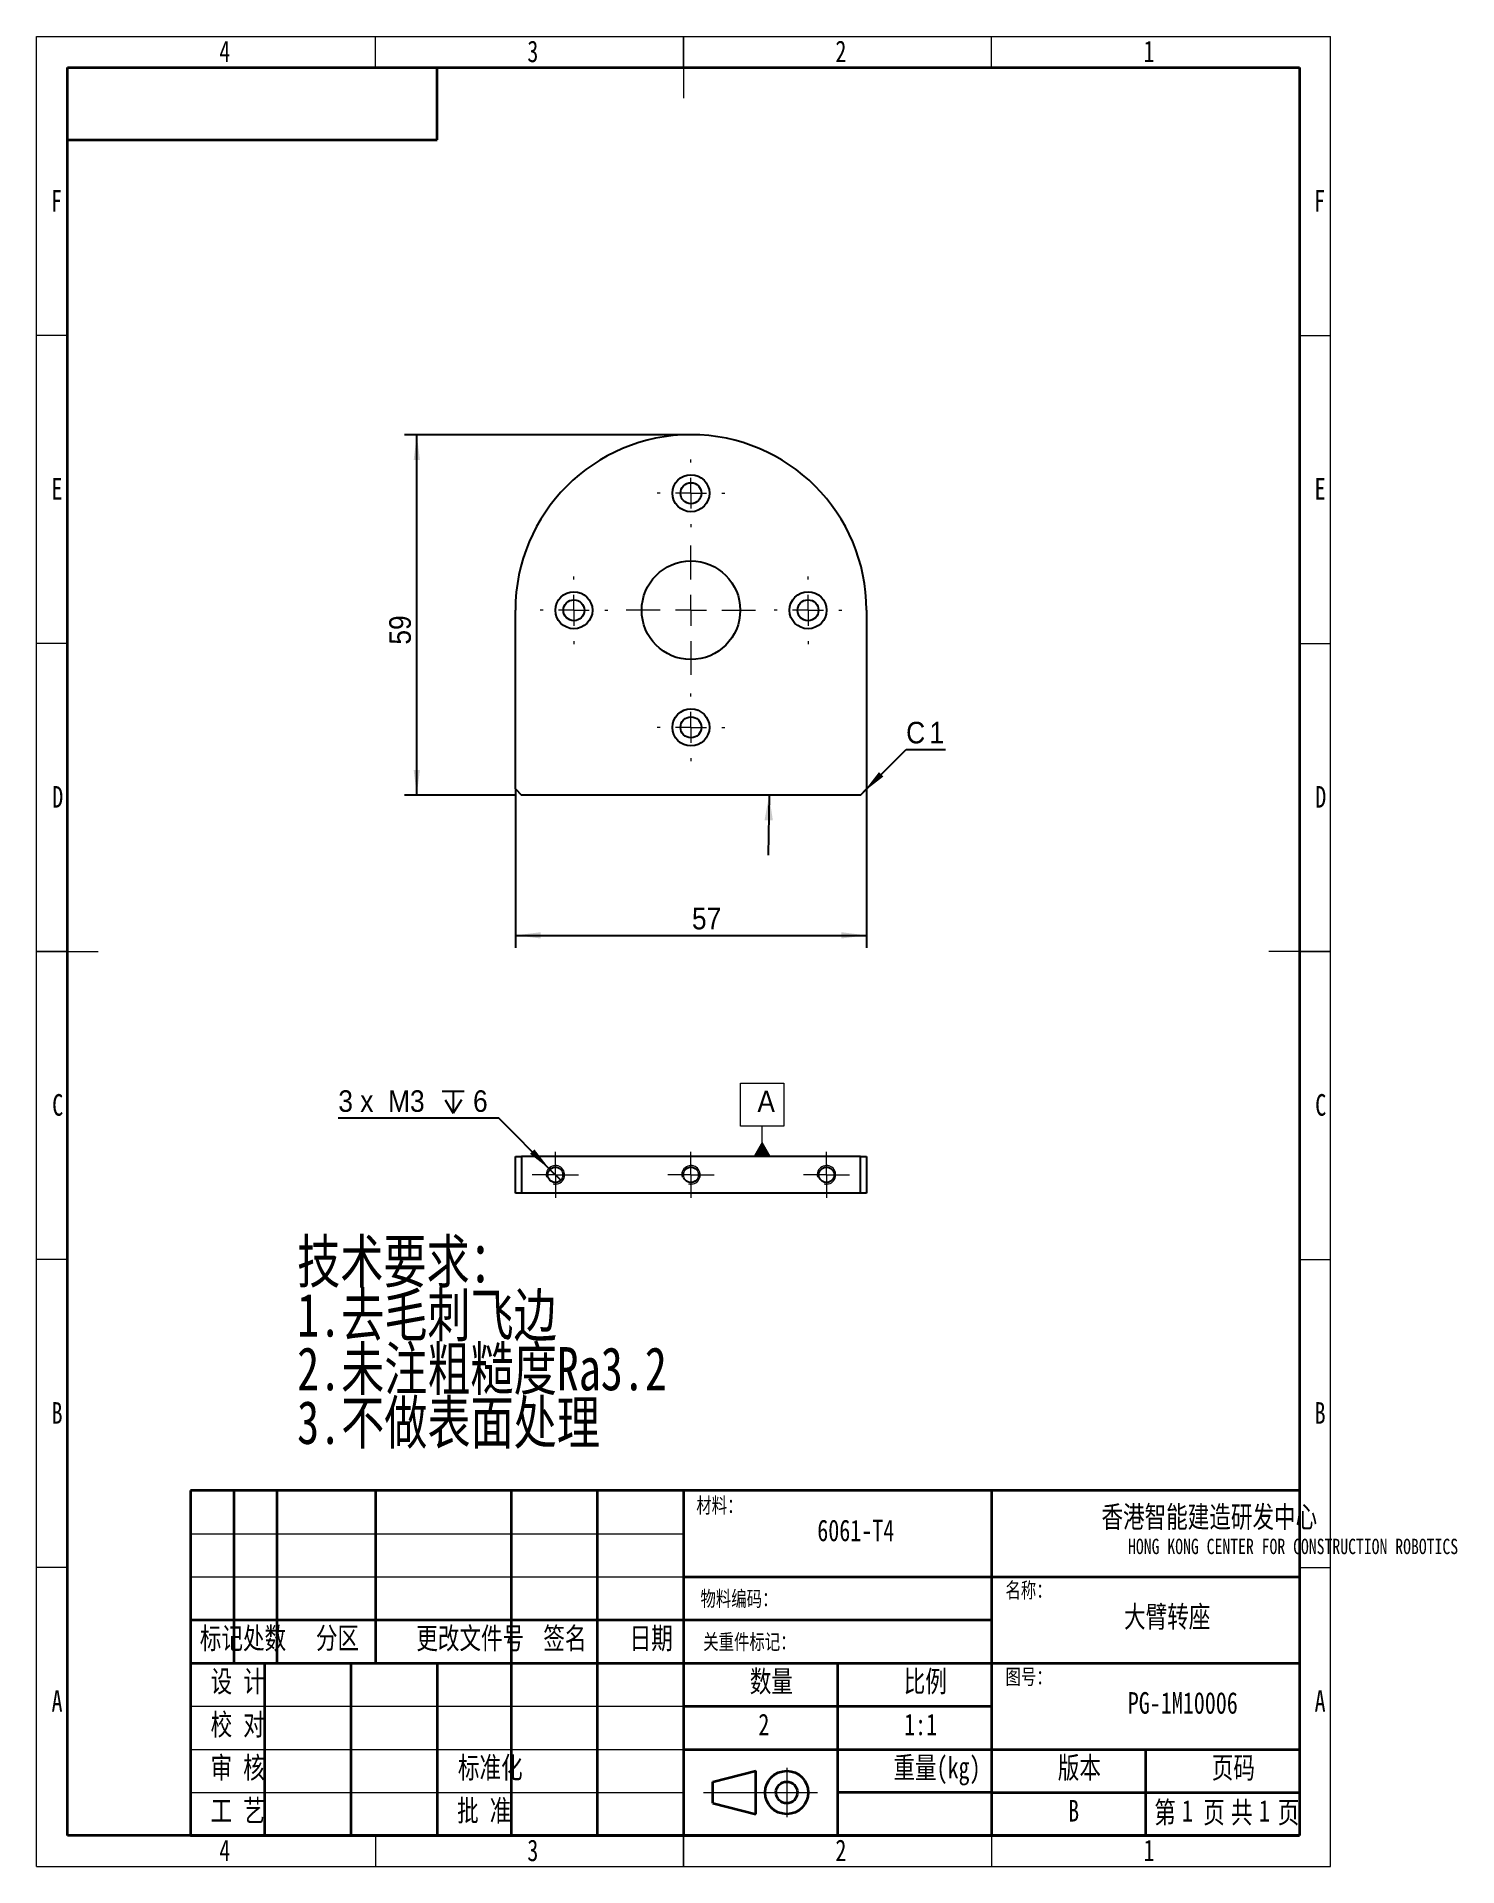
# Model space of a CAD drawing. Header units: millimetres. Extents: x 0 to 231, y 0 to 297.
import ezdxf

# ---------------------------------------------------------------- set-up
doc = ezdxf.new("R2010")
doc.units = ezdxf.units.MM
doc.linetypes.add('CENTERX2', pattern=[20.32, 12.7, -2.54, 2.54, -2.54])
for name, color, linetype, lineweight in [('标注层', 5, 'Continuous', 25), ('粗实线层', 7, 'Continuous', 25), ('轮廓实线层', 7, 'Continuous', 50)]:
    doc.layers.add(name, color=color, linetype=linetype, lineweight=lineweight)
doc.layers.add('细实线层', color=7, linetype='Continuous')
doc.styles.add('SLDTEXTSTYLE1', font='HYSWLONGFANGSONG.TTF', dxfattribs={"bigfont": 'bigfont'})
doc.styles.add('SLDTEXTSTYLE2', font='HYSWLONGFANGSONG.TTF')
doc.styles.add('SLDTEXTSTYLE3', font='GOTHIC.TTF', dxfattribs={"width": 0.913})
doc.styles.get("Standard").update_dxf_attribs({"font": 'HYSWLONGFANGSONG.TTF'})
doc.dimstyles.new('SLDDIMSTYLE0', dxfattribs={"dimtxt": 3.5, "dimasz": 4.08, "dimexe": 0, "dimexo": 0.0625, "dimgap": 0.875, "dimtad": 1, "dimdec": 0, "dimrnd": 1e-09, "dimzin": 12, "dimdsep": 46, "dimtxsty": 'SLDTEXTSTYLE3', "dimsah": 1, "dimcen": 0.09, "dimadec": 0, "dimazin": 3, "dimtfac": 1, "dimtdec": 0, "dimtofl": 0, "dimtmove": 0, "dimatfit": 3, "dimfxl": 1, "dimfrac": 2, "dimtolj": 1, "dimtzin": 12, "dimarcsym": 0})
doc.dimstyles.new('SLDDIMSTYLE2', dxfattribs={"dimtxt": 0.18, "dimasz": 4.08, "dimexe": 0, "dimexo": 0.0625, "dimgap": 0, "dimtad": 0, "dimtih": 1, "dimtoh": 1, "dimdec": 0, "dimrnd": 1e-09, "dimzin": 0, "dimdsep": 46, "dimtxsty": 'STANDARD', "dimsah": 1, "dimcen": 0.09, "dimadec": 0, "dimazin": 0, "dimtfac": 4.08, "dimtdec": 0, "dimtofl": 0, "dimtmove": 0, "dimatfit": 3, "dimfxl": 1, "dimfrac": 2, "dimtolj": 1, "dimtzin": 0, "dimarcsym": 0})
doc.dimstyles.new('SLDDIMSTYLE3', dxfattribs={"dimtxt": 3.5, "dimasz": 4.08, "dimexe": 0, "dimexo": 0.0625, "dimgap": 0.875, "dimtad": 0, "dimtih": 1, "dimtoh": 1, "dimdec": 6, "dimrnd": 1e-09, "dimzin": 12, "dimdsep": 46, "dimtxsty": 'SLDTEXTSTYLE3', "dimblk1": 'NONE', "dimsah": 1, "dimcen": 0, "dimadec": 0, "dimazin": 3, "dimtfac": 1, "dimtmove": 0, "dimatfit": 3, "dimldrblk": 'NONE', "dimfxl": 1, "dimfrac": 2, "dimtolj": 1, "dimtzin": 12, "dimarcsym": 0})

# ---------------------------------------------------------------- blocks, each defined once
blk = doc.blocks.new('_D')
at = {"layer": '标注层'}
for p, q in [((77.71, 174.88), (77.71, 149.12)), ((134.71, 174.88), (134.71, 149.12)), ((77.71, 151.12), (134.71, 151.12))]:
    blk.add_line(p, q, dxfattribs=at)
for points in [[(77.71, 151.12), (81.79, 150.61), (81.79, 151.63)], [(134.71, 151.12), (130.63, 151.63), (130.63, 150.61)]]:
    blk.add_solid(points, dxfattribs=at)
at = {"layer": '标注层', "insert": (106.37, 155.59), "char_height": 3.5, "attachment_point": 1, "style": 'SLDTEXTSTYLE3'}
blk.add_mtext('57', dxfattribs=at)
blk = doc.blocks.new('_D_1')
at = {"layer": '标注层'}
for p, q in [((106.21, 232.38), (59.71, 232.38)), ((61.71, 173.88), (61.71, 232.38)), ((77.71, 173.88), (59.71, 173.88))]:
    blk.add_line(p, q, dxfattribs=at)
for points in [[(61.71, 232.38), (61.2, 228.3), (62.21, 228.3)], [(61.71, 173.88), (62.21, 177.96), (61.2, 177.96)]]:
    blk.add_solid(points, dxfattribs=at)
at = {"layer": '标注层', "insert": (57.24, 198.31), "char_height": 3.5, "attachment_point": 1, "rotation": 90, "style": 'SLDTEXTSTYLE3'}
blk.add_mtext('59', dxfattribs=at)
blk = doc.blocks.new('SW_CHAMFER_DIMENSION_0')
at = {"layer": '标注层', "color": 0}
for p, q in [((-6.93, -6.93), (0, 0)), ((0, 0), (6.38, 0))]:
    blk.add_line(p, q, dxfattribs=at)
blk.add_solid([(-6.93, -6.93), (-3.68, -4.4), (-4.4, -3.68)], dxfattribs=at)
at = {"layer": '标注层', "color": 0, "char_height": 3.5, "attachment_point": 1, "style": 'SLDTEXTSTYLE3'}
for s, insert in [('C', (0, 4.47)), ('1', (3.79, 4.47))]:
    blk.add_mtext(s, dxfattribs=dict(at, insert=insert))
blk = doc.blocks.new('SW_CENTERMARKSYMBOL_0')
at = {"color": 0, "linetype": 'Continuous', "lineweight": 18}
for p, q in [((0, 5), (0, 10.5)), ((-5, 0), (-10.5, 0)), ((0, 0), (-2.5, 0)), ((0, 0), (0, 2.5)), ((0, 0), (0, -2.5)), ((0, 0), (2.5, 0)), ((5, 0), (10.5, 0)), ((0, -5), (0, -10.5))]:
    blk.add_line(p, q, dxfattribs=at)
blk = doc.blocks.new('SW_CENTERMARKSYMBOL_1')
at = {"color": 0, "linetype": 'Continuous', "lineweight": 18}
for p, q in [((0, 5), (0, 5.5)), ((-5, 0), (-5.5, 0)), ((0, 0), (-2.5, 0)), ((0, 0), (0, 2.5)), ((0, 0), (0, -2.5)), ((0, 0), (2.5, 0)), ((5, 0), (5.5, 0)), ((0, -5), (0, -5.5))]:
    blk.add_line(p, q, dxfattribs=at)
blk = doc.blocks.new('SW_CENTERMARKSYMBOL_2')
at = {"color": 0, "linetype": 'Continuous', "lineweight": 18}
for p, q in [((0, 5), (0, 5.5)), ((-5, 0), (-5.5, 0)), ((0, 0), (-2.5, 0)), ((0, 0), (0, 2.5)), ((0, 0), (0, -2.5)), ((0, 0), (2.5, 0)), ((5, 0), (5.5, 0)), ((0, -5), (0, -5.5))]:
    blk.add_line(p, q, dxfattribs=at)
blk = doc.blocks.new('SW_CENTERMARKSYMBOL_3')
at = {"color": 0, "linetype": 'Continuous', "lineweight": 18}
for p, q in [((0, 5), (0, 5.5)), ((-5, 0), (-5.5, 0)), ((0, 0), (-2.5, 0)), ((0, 0), (0, 2.5)), ((0, 0), (0, -2.5)), ((0, 0), (2.5, 0)), ((5, 0), (5.5, 0)), ((0, -5), (0, -5.5))]:
    blk.add_line(p, q, dxfattribs=at)
blk = doc.blocks.new('SW_CENTERMARKSYMBOL_4')
at = {"color": 0, "linetype": 'Continuous', "lineweight": 18}
for p, q in [((0, 5), (0, 5.5)), ((-5, 0), (-5.5, 0)), ((0, 0), (-2.5, 0)), ((0, 0), (0, 2.5)), ((0, 0), (0, -2.5)), ((0, 0), (2.5, 0)), ((5, 0), (5.5, 0)), ((0, -5), (0, -5.5))]:
    blk.add_line(p, q, dxfattribs=at)
blk = doc.blocks.new('SW_SYMBOL_HOLE_DEPTH')
at = {"layer": '标注层', "color": 0}
for p, q in [((0, 875), (800, 875)), ((400, 875), (400, 75)), ((100, 555), (400, 75)), ((700, 555), (400, 75))]:
    blk.add_line(p, q, dxfattribs=at)
blk = doc.blocks.new('_D_2')
at = {"layer": '标注层'}
for p, q in [((75.01, 121.44), (48.97, 121.44)), ((83.32, 113.13), (75.01, 121.44)), ((85.09, 111.37), (83.32, 113.13))]:
    blk.add_line(p, q, dxfattribs=at)
blk.add_solid([(83.32, 113.13), (80.8, 116.38), (80.08, 115.66)], dxfattribs=at)
at = {"layer": '标注层', "xscale": 0.0044707031, "yscale": 0.0044707031, "zscale": 0.0044707031}
blk.add_blockref('SW_SYMBOL_HOLE_DEPTH', (65.84, 121.93), dxfattribs=at)
at = {"layer": '标注层', "char_height": 3.5, "attachment_point": 1, "style": 'SLDTEXTSTYLE3'}
for s, insert in [('3 x  M3 ', (48.97, 125.97)), ('6', (70.84, 125.97))]:
    blk.add_mtext(s, dxfattribs=dict(at, insert=insert))
blk = doc.blocks.new('_None')
blk = doc.blocks.new('SW_CENTERMARKSYMBOL_5')
at = {"color": 0, "linetype": 'Continuous', "lineweight": 18}
for p, q in [((0, 2.5), (0, 3.75)), ((-2.5, 0), (-3.75, 0)), ((0, 0), (-2.5, 0)), ((0, 0), (0, 2.5)), ((0, 0), (0, -2.5)), ((0, 0), (2.5, 0)), ((2.5, 0), (3.75, 0)), ((0, -2.5), (0, -3.75))]:
    blk.add_line(p, q, dxfattribs=at)
blk = doc.blocks.new('SW_CENTERMARKSYMBOL_6')
at = {"color": 0, "linetype": 'Continuous', "lineweight": 18}
for p, q in [((0, 2.5), (0, 3.75)), ((-2.5, 0), (-3.75, 0)), ((0, 0), (-2.5, 0)), ((0, 0), (0, 2.5)), ((0, 0), (0, -2.5)), ((0, 0), (2.5, 0)), ((2.5, 0), (3.75, 0)), ((0, -2.5), (0, -3.75))]:
    blk.add_line(p, q, dxfattribs=at)
blk = doc.blocks.new('SW_CENTERMARKSYMBOL_7')
at = {"color": 0, "linetype": 'Continuous', "lineweight": 18}
for p, q in [((0, 2.5), (0, 3.75)), ((-2.5, 0), (-3.75, 0)), ((0, 0), (-2.5, 0)), ((0, 0), (0, 2.5)), ((0, 0), (0, -2.5)), ((0, 0), (2.5, 0)), ((2.5, 0), (3.75, 0)), ((0, -2.5), (0, -3.75))]:
    blk.add_line(p, q, dxfattribs=at)
blk = doc.blocks.new('SW_DATUMTAG_0')
at = {"color": 0, "linetype": 'Continuous', "lineweight": 18}
for p, q in [((-2.73, -1.33), (-2.73, 5.67)), ((-2.73, 5.67), (4.27, 5.67)), ((4.27, 5.67), (4.27, -1.33)), ((4.27, -1.33), (-2.73, -1.33)), ((0.77, -6.21), (0.77, -1.33))]:
    blk.add_line(p, q, dxfattribs=at)
at = {"color": 0, "linetype": 'Continuous', "lineweight": 0}
blk.add_solid([(2.17, -6.21), (-0.63, -6.21), (0.77, -3.76)], dxfattribs=at)
at = {"color": 0, "linetype": 'Continuous', "lineweight": 0, "insert": (0, 4.47), "char_height": 3.5, "attachment_point": 1, "style": 'SLDTEXTSTYLE3'}
blk.add_mtext('A', dxfattribs=at)

msp = doc.modelspace()

# ---------------------------------------------------------------- linework, layer by layer
at = {"color": 7, "linetype": 'Continuous', "lineweight": 18}
for p, q in [((0, 0), (0, 297)), ((0, 297), (210, 297)), ((210, 0), (210, 297)), ((0, 0), (210, 0))]:
    msp.add_line(p, q, dxfattribs=at)
at = {"color": 7, "linetype": 'Continuous', "lineweight": 25}
for p, q in [((77.7068242, 174.8836012), (77.7068242, 203.8836012)), ((134.7068242, 203.8836012), (134.7068242, 174.8836012)), ((77.7068242, 174.8836012), (78.7068242, 173.8836012)), ((133.7068242, 173.8836012), (78.7068242, 173.8836012)), ((133.7068242, 173.8836012), (134.7068242, 174.8836012)), ((77.7068242, 109.2508966), (77.7068242, 115.2508966)), ((77.7068242, 115.2508966), (78.7068242, 115.2508966)), ((78.7068242, 115.2508966), (78.7068242, 109.2508966)), ((133.7068242, 115.2508966), (78.7068242, 115.2508966)), ((133.7068242, 109.2508966), (133.7068242, 115.2508966)), ((133.7068242, 115.2508966), (134.7068242, 115.2508966)), ((134.7068242, 115.2508966), (134.7068242, 109.2508966)), ((78.7068242, 109.2508966), (77.7068242, 109.2508966)), ((133.7068242, 109.2508966), (78.7068242, 109.2508966)), ((134.7068242, 109.2508966), (133.7068242, 109.2508966))]:
    msp.add_line(p, q, dxfattribs=at)
for centre, radius in [((106.2068242, 222.8836012), 3), ((106.2068242, 222.8836012), 1.7), ((106.2068242, 203.8836012), 8), ((87.2068242, 203.8836012), 3), ((87.2068242, 203.8836012), 1.7), ((125.2068242, 203.8836012), 3), ((125.2068242, 203.8836012), 1.7), ((106.2068242, 184.8836012), 3), ((106.2068242, 184.8836012), 1.7), ((84.2068242, 112.2508966), 1.25), ((106.2068242, 112.2508966), 1.25), ((128.2068242, 112.2508966), 1.25)]:
    msp.add_circle(centre, radius, dxfattribs=at)
msp.add_arc((106.2068242, 203.8836012), 28.5, 0, 180, dxfattribs=at)
at = {"color": 7, "linetype": 'Continuous', "lineweight": 18}
for centre in [(84.2068242, 112.2508966), (106.2068242, 112.2508966), (128.2068242, 112.2508966)]:
    msp.add_arc(centre, 1.5, 255, 195, dxfattribs=at)
at = {"layer": '粗实线层', "lineweight": 35}
for p, q in [((65, 280.27), (65, 292)), ((5, 280.27), (65, 280.27)), ((205, 61), (25, 61)), ((25, 61), (25, 5)), ((32, 61), (32, 33)), ((39, 61), (39, 33)), ((55, 61), (55, 33)), ((77, 61), (77, 33)), ((91, 61), (91, 5)), ((105, 61), (105, 5)), ((155, 61), (155, 5)), ((205, 61), (205, 5)), ((105, 47), (205, 47)), ((25, 40), (105, 40)), ((105, 40), (155, 40)), ((25, 33), (205, 33)), ((37, 33), (37, 5)), ((51, 33), (51, 5)), ((65, 33), (65, 5)), ((77, 33), (77, 5)), ((130, 33), (130, 5)), ((105, 26), (155, 26)), ((105, 19), (155, 19)), ((155, 19), (205, 19)), ((180, 19), (180, 5)), ((109.75, 13.75), (116.75, 15.5)), ((116.75, 8.5), (116.75, 15.5)), ((109.75, 10.25), (109.75, 13.75)), ((155, 12), (130, 12)), ((155, 12), (205, 12)), ((109.75, 10.25), (116.75, 8.5)), ((25, 5), (205, 5))]:
    msp.add_line(p, q, dxfattribs=at)
for radius in [3.5, 1.75]:
    msp.add_circle((121.75, 12), radius, dxfattribs=at)
at = {"layer": '细实线层', "lineweight": 18}
for p, q in [((25, 54), (105, 54)), ((25, 47), (105, 47)), ((25, 26), (105, 26)), ((25, 19), (105, 19)), ((25, 12), (105, 12)), ((108.25, 12), (126.75, 12))]:
    msp.add_line(p, q, dxfattribs=at)
at = {"layer": '细实线层', "linetype": 'CENTERX2', "lineweight": 18}
msp.add_line((121.75, 16), (121.75, 8), dxfattribs=at)
at = {"layer": '轮廓实线层', "linetype": 'Continuous', "lineweight": 18}
for p, q in [((55, 292), (55, 297)), ((105, 297.001), (105, 286.999)), ((105, 292), (105, 297)), ((155, 292), (155, 297)), ((5, 248.5), (0, 248.5)), ((205, 248.5), (210, 248.5)), ((5, 198.5), (0, 198.5)), ((205, 198.5), (210, 198.5)), ((-0.001, 148.5), (10.001, 148.5)), ((5, 148.5), (0, 148.5)), ((210.001, 148.5), (199.999, 148.5)), ((205, 148.5), (210, 148.5)), ((5, 98.5), (0, 98.5)), ((205, 98.5), (210, 98.5)), ((5, 48.5), (0, 48.5)), ((205, 48.5), (210, 48.5)), ((105, -0.001), (105, 10.001)), ((55, 5), (55, 0)), ((105, 5), (105, 0)), ((155, 5), (155, 0))]:
    msp.add_line(p, q, dxfattribs=at)
at = {"layer": '轮廓实线层', "linetype": 'Continuous', "lineweight": 35}
for p, q in [((5, 5), (5, 292)), ((5, 292), (205, 292)), ((205, 292), (205, 5)), ((205, 5), (5, 5))]:
    msp.add_line(p, q, dxfattribs=at)

# ---------------------------------------------------------------- block references
at = {"color": 7, "linetype": 'Continuous', "lineweight": 0}
for name, p in [('SW_CENTERMARKSYMBOL_3', (106.2068242, 222.8836012)), ('SW_CENTERMARKSYMBOL_0', (106.2068242, 203.8836012)), ('SW_CENTERMARKSYMBOL_2', (87.2068242, 203.8836012)), ('SW_CENTERMARKSYMBOL_4', (125.2068242, 203.8836012)), ('SW_CENTERMARKSYMBOL_1', (106.2068242, 184.8836012)), ('SW_DATUMTAG_0', (116.9917185, 121.4565591)), ('SW_CENTERMARKSYMBOL_5', (84.2068242, 112.2508966)), ('SW_CENTERMARKSYMBOL_6', (106.2068242, 112.2508966)), ('SW_CENTERMARKSYMBOL_7', (128.2068242, 112.2508966))]:
    msp.add_blockref(name, p, dxfattribs=at)
at = {"layer": '标注层'}
msp.add_blockref('SW_CHAMFER_DIMENSION_0', (141.1328569, 181.3096338), dxfattribs=at)

# ---------------------------------------------------------------- texts
at = {"color": 7, "linetype": 'Continuous', "lineweight": 0, "char_height": 7, "attachment_point": 1, "style": 'SLDTEXTSTYLE1'}
for s, insert in [('技术要求：', (42.2895615, 101.7036744)), ('1.去毛刺飞边', (42.2895615, 92.9925636)), ('2.未注粗糙度Ra3.2', (42.2895615, 84.2814528)), ('3.不做表面处理', (42.2895615, 75.570342))]:
    msp.add_mtext(s, dxfattribs=dict(at, insert=insert))
at = {"layer": '细实线层', "attachment_point": 2}
for s, insert, char_height, style in [('材料：', (110.827288, 59.8524793), 2.5, 'SLDTEXTSTYLE1'), ('香港智能建造研发中心', (190.3406129, 58.4965786), 3.5, 'SLDTEXTSTYLE1'), ('6061-T4 ', (132.9604165, 56.2871162), 3.5, 'SLDTEXTSTYLE2'), ('  HONG KONG CENTER FOR CONSTRUCTION ROBOTICS', (202.6632022, 53.1849639), 2.5, 'SLDTEXTSTYLE2'), ('物料编码：', (114.0017365, 44.7063333), 2.5, 'SLDTEXTSTYLE1'), ('名称：', (161.0032016, 46.0869097), 2.5, 'SLDTEXTSTYLE1'), ('大臂转座', (183.5024304, 42.2871162), 3.5, 'SLDTEXTSTYLE1'), ('标记', (30.0000001, 38.7871162), 3.5, 'SLDTEXTSTYLE1'), ('处数', (37.0024306, 38.7871162), 3.5, 'SLDTEXTSTYLE1'), ('分区', (48.8344591, 38.824067), 3.5, 'SLDTEXTSTYLE1'), ('更改文件号', (70.3798609, 38.7871162), 3.5, 'SLDTEXTSTYLE1'), ('签名', (85.7500001, 38.7871162), 3.5, 'SLDTEXTSTYLE1'), ('日期', (99.7524306, 38.7871162), 3.5, 'SLDTEXTSTYLE1'), ('关重件标记：', (115.690117, 37.7063333), 2.5, 'SLDTEXTSTYLE1'), ('设 计', (32.6406249, 31.7871162), 3.5, 'SLDTEXTSTYLE1'), ('数量', (119.2548611, 31.7871162), 3.5, 'SLDTEXTSTYLE1'), ('比例', (144.2500001, 31.7871162), 3.5, 'SLDTEXTSTYLE1'), ('图号：', (161.0032016, 32.0306645), 2.5, 'SLDTEXTSTYLE1'), ('PG-1M10006', (186.0362846, 28.2871162), 3.5, 'SLDTEXTSTYLE2'), ('校 对', (32.6430557, 24.7871162), 3.5, 'SLDTEXTSTYLE1'), ('2', (118.0444444, 24.7871162), 3.5, 'SLDTEXTSTYLE2'), ('1:1', (143.4770834, 24.7871165), 3.5, 'SLDTEXTSTYLE2'), ('审 核', (32.6406249, 17.7871162), 3.5, 'SLDTEXTSTYLE1'), ('标准化', (73.6274308, 17.7871162), 3.5, 'SLDTEXTSTYLE1'), ('重量(kg)', (146.1374066, 17.7871162), 3.5, 'SLDTEXTSTYLE1'), ('版本', (169.2500001, 17.7871162), 3.5, 'SLDTEXTSTYLE1'), ('页码', (194.2500001, 17.7871162), 3.5, 'SLDTEXTSTYLE1'), ('工 艺', (32.6406249, 10.7871162), 3.5, 'SLDTEXTSTYLE1'), ('批 准', (72.6430557, 10.813471), 3.5, 'SLDTEXTSTYLE1'), ('B', (168.3203125, 10.7871162), 3.5, 'SLDTEXTSTYLE2'), ('第', (183.1590318, 10.5204884), 3.5, 'SLDTEXTSTYLE1'), ('1', (186.7944444, 10.7871165), 3.5, 'SLDTEXTSTYLE2'), ('页', (191.1041532, 10.5204884), 3.5, 'SLDTEXTSTYLE1'), ('共', (195.6091046, 10.5204884), 3.5, 'SLDTEXTSTYLE1'), ('1', (199.2944444, 10.7871165), 3.5, 'SLDTEXTSTYLE2'), ('页', (203.1990448, 10.5204884), 3.5, 'SLDTEXTSTYLE1')]:
    msp.add_mtext(s, dxfattribs=dict(at, insert=insert, char_height=char_height, style=style))
at = {"layer": '轮廓实线层', "char_height": 3.5, "attachment_point": 2, "style": 'SLDTEXTSTYLE2'}
for s, insert in [('4', (30.5444444, 296.3517373)), ('3', (80.5444444, 296.3517373)), ('2', (130.5444444, 296.3517373)), ('1', (180.5444444, 296.3517373)), ('F', (3.2243055, 272.1017373)), ('F', (208.2243055, 272.1017373)), ('E', (3.3178819, 225.3517373)), ('E', (208.3178819, 225.3517373)), ('D', (3.4296875, 175.3517373)), ('D', (208.4296875, 175.3517373)), ('C', (3.4272569, 125.3517373)), ('C', (208.4272569, 125.3517373)), ('B', (3.3203125, 75.3517373)), ('B', (208.3203125, 75.3517373)), ('A', (3.3203125, 28.6017373)), ('A', (208.3203125, 28.6017373)), ('4', (30.5444444, 4.3517373)), ('3', (80.5444444, 4.3517373)), ('2', (130.5444444, 4.3517373)), ('1', (180.5444444, 4.3517373))]:
    msp.add_mtext(s, dxfattribs=dict(at, insert=insert))

# ---------------------------------------------------------------- dimensions: what is measured, and where the dimension line sits
at = {"layer": '标注层'}
dim = msp.add_linear_dim(base=(61.7068241764, 232.3836011923), p1=(77.7068241764, 173.8836011923), p2=(106.2068241764, 232.3836011923), angle=90, dimstyle='SLDDIMSTYLE0', dxfattribs=at)
dim.commit()
dim.dimension.update_dxf_attribs({"geometry": '_D_1', "text_midpoint": (61.7068241764, 200.8965619723), "dimtype": 160})
dim = msp.add_linear_dim(base=(134.7068242, 151.1207463), p1=(77.7068242, 174.8836012), p2=(134.7068242, 174.8836012), dimstyle='SLDDIMSTYLE0', dxfattribs=at)
dim.commit()
dim.dimension.update_dxf_attribs({"geometry": '_D', "text_midpoint": (108.9592997, 151.1207463), "dimtype": 160})
dim = msp.add_diameter_dim_2p(p1=(85.0907077, 111.3670131), p2=(83.3229407, 113.13478), text='3 x  M3 {\\fGDT;x}6\\P', dimstyle='SLDDIMSTYLE3', override={"dimpost": '<>'}, dxfattribs=at)
dim.commit()
dim.dimension.update_dxf_attribs({"geometry": '_D_2', "text_midpoint": (61.1969737, 124.2482819), "dimtype": 163})

# ---------------------------------------------------------------- leaders
at = {"color": 7, "linetype": 'Continuous', "lineweight": 18}
msp.add_leader([(118.8966379, 173.8836012), (118.7226802, 164.1519386)], dimstyle='SLDDIMSTYLE2', dxfattribs=at)

doc.saveas('drawing.dxf')
